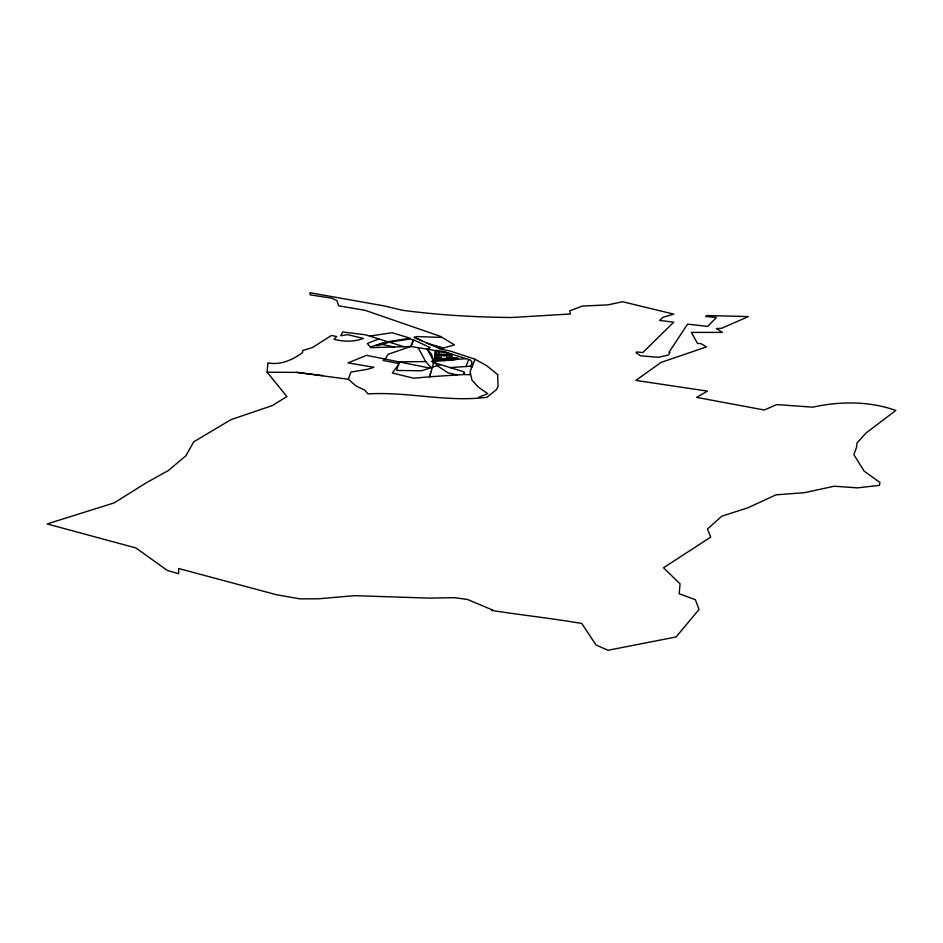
<?xml version="1.0" encoding="UTF-8"?>
<svg xmlns="http://www.w3.org/2000/svg" width="943" height="943" viewBox="0 0 943 943"><rect width="100%" height="100%" fill="white"/><g stroke="black" fill="none" stroke-linecap="round" stroke-linejoin="round"><path stroke-width="1.41" d="M454.962 359.083L454.986 357.668M452.168 359.024L452.192 357.609M449.375 358.965L449.41 357.55M449.446 355.865L449.481 354.462M447.736 359.931L447.795 357.503M447.913 353.283L447.854 355.263L451.485 355.346M446.664 355.794L446.711 354.403M443.882 355.735L443.929 354.344M441.1 355.676L441.159 354.273M438.754 360.12L438.872 357.303M439.096 352.022L438.966 355.063L436.326 355.004M438.189 358.705L438.247 357.291M438.318 355.617L438.377 354.214M429.737 376.776L433.568 362.925L432.106 361.617L432.731 358.894L427.061 349.146L410.936 346.47L371.012 347.672L367.251 343.547L378.838 338.926L387.714 341.743L410.158 338.195L392.111 332.726L369.632 336.121L365.236 334.765L342.604 331.96L340.753 335.755L347.684 334.635L363.373 338.454C354.002 342.003 343.641 341.79 334.034 339.291L336.745 336.545L331.453 335.437L312.557 347.495L302.691 350.537L302.538 352.635C292.566 359.943 280.436 365.354 267.895 362.902L267.117 372.19L286.861 396.543L272.503 405.502L231.011 419.635L193.692 441.854L185.995 455.681L168.337 470.557L146.519 482.663L114.068 502.925L47.15 523.931L135.875 547.942L167.276 570.409L178.64 573.709L178.663 568.511L276.594 594.762L300.015 598.876L318.746 598.781L354.533 595.658L429.548 598.121L454.42 597.662L467.422 599.442L493.048 610.215L491.668 610.439C521.703 615.095 551.714 618.372 581.784 623.441L595.976 644.953L607.952 650.281L676.048 636.973L699.011 609.496L695.404 599.713L679.184 593.736L680.056 583.823L663.518 567.78L710.704 537.121L707.462 529.047L721.831 516.163L747.669 507.9L776.03 494.851L804.414 492.682L834.201 486.234L857.446 487.861L879.43 485.374L879.96 482.498L864.153 471.135L853.839 454.644L856.527 447.395L856.998 442.986L866.216 432.837L895.85 410.464C869.34 401.011 839.965 401.14 812.701 407.176L776.784 404.571L764.29 410.005L696.618 397.392L707.45 391.121L635.841 380.418L661.067 362.407L706.496 346.894L700.708 343.523L697.549 343.511L691.349 332.419L722.468 332.407L716.385 328.518L721.536 328.305L748.4 316.577L706.59 315.528L705.6 316.506L716.456 317.461L707.745 326.419L687.577 324.109L669.023 352.258L669.99 352.364L668.363 355.016L658.556 357.291L640.651 355.829L636.053 352.776L636.608 351.951L642.796 352.541L673.785 322.176L659.593 320.443L663.177 317.225L673.809 314.149L622.604 301.725L607.811 304.895L582.444 306.051L569.713 310.825L570.397 313.984L511.813 317.496C475.355 317.202 438.884 315.103 402.732 310.306L383.978 305.874L309.882 292.719L310.164 294.853L331.5 298.129L336.899 300.522L338.667 305.838L365.212 310.353L440.334 336.321L454.432 344.902L443.116 348.144L426.778 343.016L414.26 337.37L416.936 336.557L441.536 337.453M433.532 363.479L433.745 360.804L432.731 358.894M456.942 374.949L447.831 372.721L437.21 365.695L433.379 360.132L431.375 354.026L427.061 349.146L430.173 347.59L413.47 339.786L410.936 346.47L387.927 354.332L385.487 358.67L383.2 360.497L399.278 363.55L392.347 372.98L413.718 378.237L429.713 376.776L430.597 372.167M397.911 365.401L396.779 370.434L421.497 370.788L440.534 364.611M398.512 363.409L398.96 361.841L425.741 361.582L430.727 367.287L428.287 367.77L366.509 355.346L348.026 362.89L373.888 367.287L368.171 369.173L350.879 372.084L348.391 379.275L356.218 386.088L364.729 390.119L367.982 393.903C407.977 391.486 446.829 402.484 486.965 397.274L496.537 389.53L498.034 386.253L497.656 374.571M443.139 348.144L439.992 349.051L450.176 351.008L475.072 359.248L470.05 371.613L471.995 380.218L478.466 387.196L487.814 393.714L478.679 397.239M410.936 346.47L413.411 339.94L410.252 339.032L389.223 342.168L377.801 345.704L375.821 345.338L387.632 341.684M465.983 366.509L468.742 359.389L466.314 358.599L434.9 361.369L434.794 362.866L463.638 371.742L464.557 374.454L429.713 376.776M470.486 373.676L469.626 374.736L464.557 374.524L463.638 371.742L463.732 374.501M376.422 345.456L384.803 342.792L370.41 346.941M432.106 361.617L433.686 361.475M443.54 360.603L454.939 359.601M450.235 367.605L471.17 366.155L471.924 361.853L470.133 359.849L468.541 359.931M471.818 367.24L469.932 366.238M267.117 372.19L296.892 372.402L322.919 375.609M440.994 358.493L446.581 358.611M440.994 358.776L435.395 358.646L435.466 357.232L441.041 357.362L440.947 359.908L446.546 360.037L446.617 357.48L457.768 357.739L457.756 359.153L446.581 358.894M296.868 372.402L348.427 379.275M427.768 349.264L435.418 350.572L434.9 361.369L435.418 350.702L436.491 350.325L445.131 351.951L465.783 358.646M381.208 344.219L394.327 347.012M442.255 347.767L431.682 345.268L426.778 343.016M428.134 367.723L429.595 368.124M369.632 336.121L378.838 338.926M389.718 342.285L403.91 346.729M414.283 337.252L421.627 340.694M441.43 348.639L439.261 348.486L432.978 345.574M475.048 359.248L486.729 365.754L497.68 374.571M418.079 347.649L425.741 361.582M431.588 356.725L433.379 360.132M452.251 354.533L452.227 355.924L435.548 355.546L435.607 354.155L452.251 354.533M451.508 354.45L451.402 359.601L436.09 360.061L436.456 351.963L444.389 352.14L451.508 354.45"/></g></svg>
